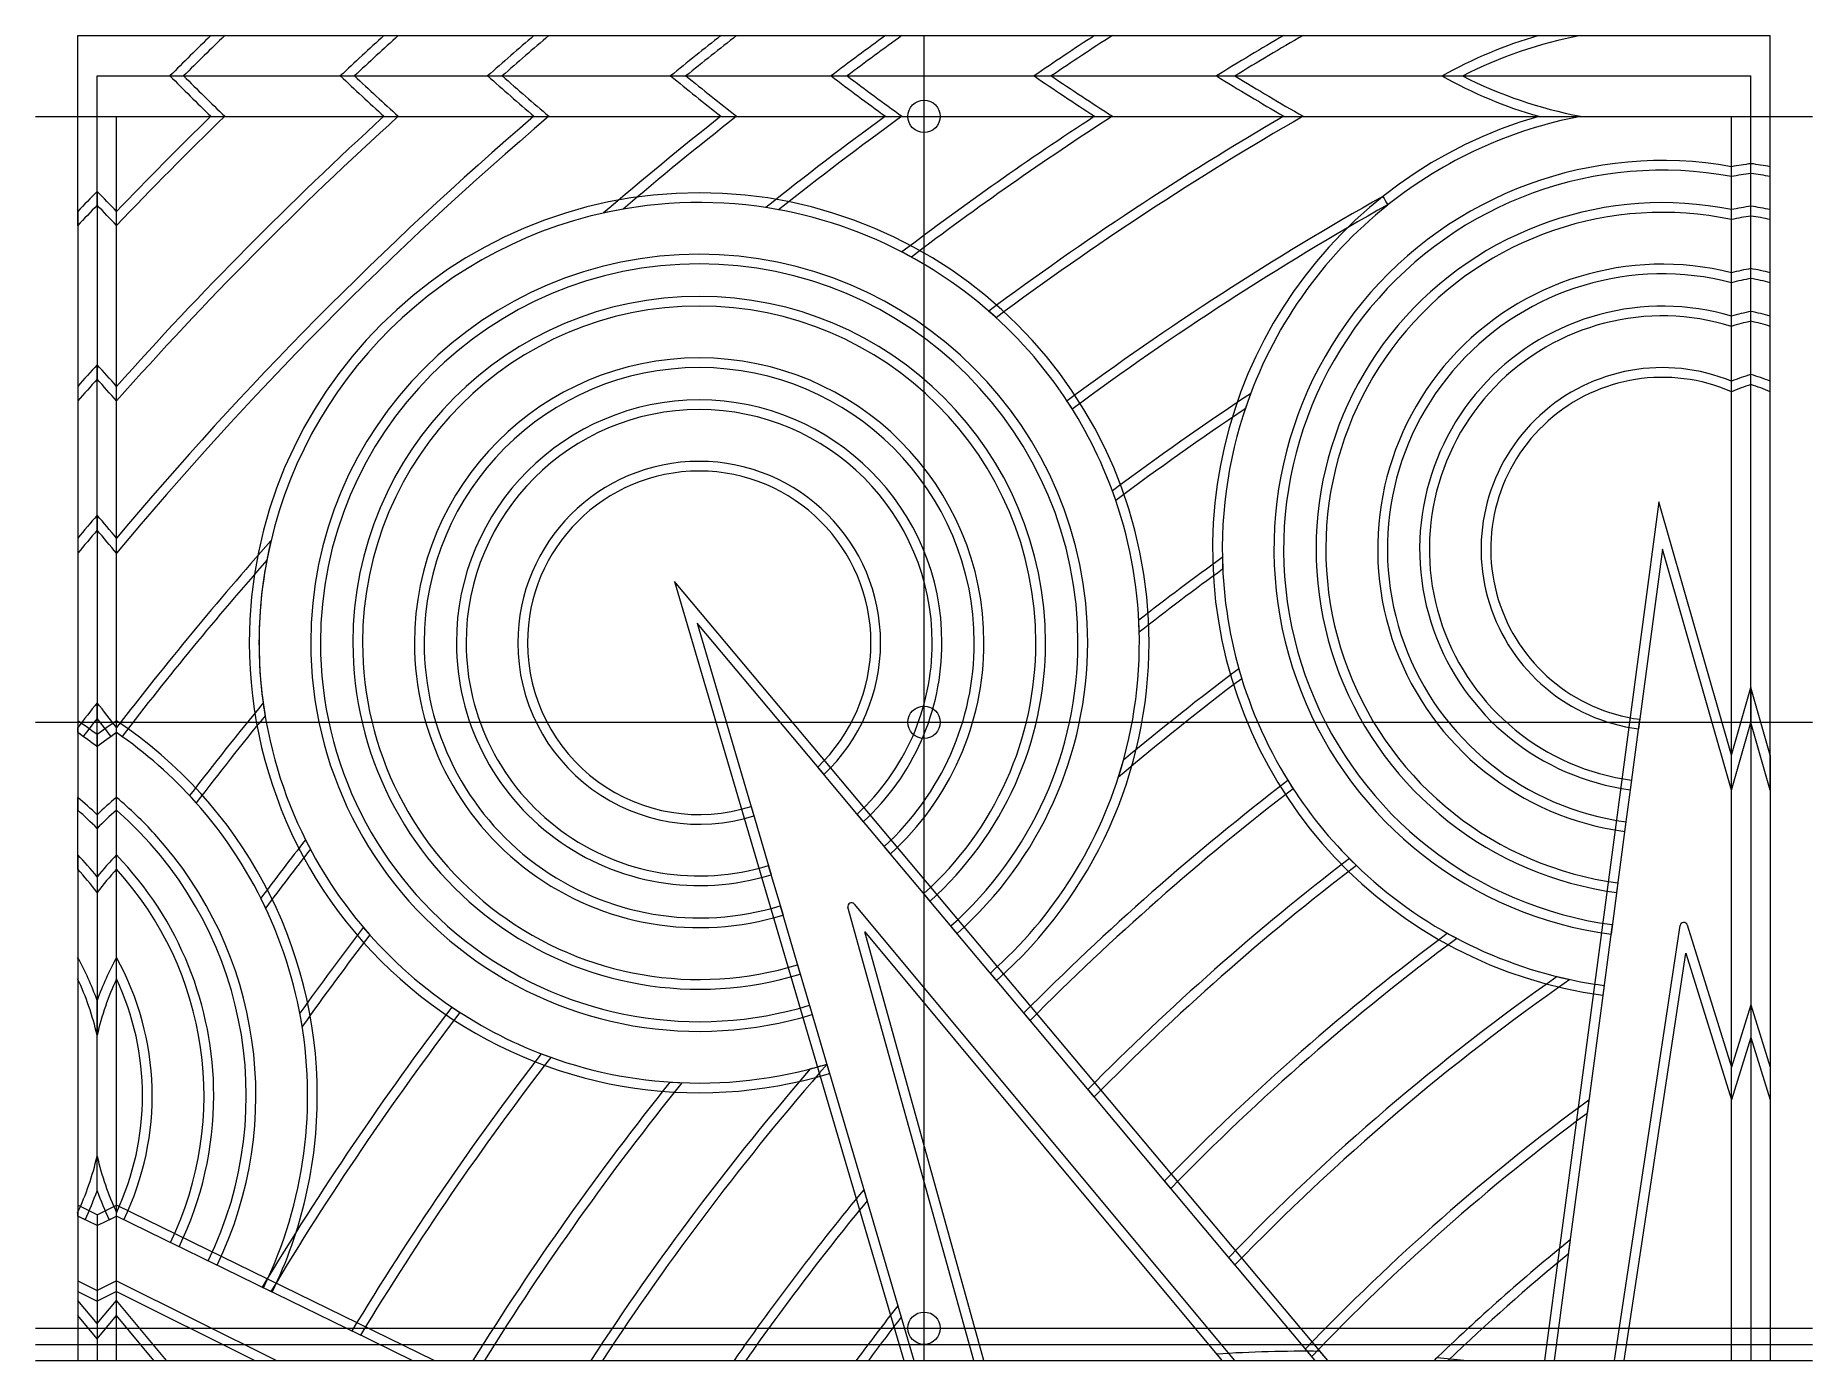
# Model space of a CAD drawing. Header units: millimetres. Extents: x 8999 to 10099, y -258 to 562.
import ezdxf

# ---------------------------------------------------------------- set-up
doc = ezdxf.new("R2010")
doc.units = ezdxf.units.MM
for name, color, linetype, lineweight, true_color in [('1', 7, 'Continuous', 0, 0xffffff), ('2', 2, 'Continuous', 0, 0xffff00), ('3 ... 1', 1, 'Continuous', 0, 0xff0000), ('4', 6, 'Continuous', 0, 0xff00ff), ('5', 9, 'Continuous', 0, 0xc0c0c0), ('6', 18, 'Continuous', 0, 0x000000), ('7', 4, 'Continuous', 0, 0x00ffff)]:
    doc.layers.add(name, color=color, linetype=linetype, lineweight=lineweight, true_color=true_color)
doc.layers.add('3 ... 2', color=1, linetype='Continuous', true_color=0xff0000)

msp = doc.modelspace()

# ---------------------------------------------------------------- linework, layer by layer
at = {"layer": '1', "lineweight": 13}
for p, q in [((9107.5, 562.4), (9223.5, 562.4)), ((9307.5, 562.4), (9433, 562.4)), ((9525.1, 562.4), (9665.6, 562.4)), ((9771.7, 562.4), (9955.5, 562.4)), ((9107.5, 512.4), (9223.5, 512.4)), ((9307.5, 512.4), (9433, 512.4)), ((9525.1, 512.4), (9665.6, 512.4)), ((9771.7, 512.4), (9955.5, 512.4)), ((9037.1, 466), (9037.1, 349.7)), ((9025.1, 453.5), (9025.1, 336.3)), ((9049.1, 336.3), (9049.1, 453.5)), ((9037.1, 265.5), (9037.1, 139.8)), ((9025.1, 251.4), (9025.1, 131)), ((9049.1, 131), (9049.1, 251.4)), ((9614.6, -47.2), (9590.1, -17.8)), ((9970, -25.5), (9959.4, -104.7)), ((9488.8, -74.3), (9513.7, -158.8)), ((9701.8, -151.1), (9650.5, -89.9)), ((9949, -183), (9939, -257.6)), ((9789, -255.1), (9737.6, -193.8)), ((9144.7, -214.9), (9140.1, -212.7)), ((9532.8, -223.7), (9542.7, -257.6)), ((9232.1, -257.6), (9194.7, -239.3))]:
    msp.add_line(p, q, dxfattribs=at)
at = {"layer": '1'}
for p, q in [((9082.2, 537.4), (9196.4, 537.4)), ((9278.8, 537.4), (9401.6, 537.4)), ((9491.4, 537.4), (9627.8, 537.4)), ((9730, 537.4), (9882.3, 537.4))]:
    msp.add_line(p, q, dxfattribs=at)
at = {"layer": '1', "lineweight": 13}
for centre, radius, start, end in [((10760.3, -1134), 2368.5, 134.2541, 135.1141), ((10760.3, -1134), 2289, 132.1724, 133.0963), ((10760.3, -1134), 2233.5, 130.5759, 131.5522), ((10760.3, -1134), 2154, 128.0403, 129.1068), ((10760.3, -1134), 2098.5, 126.0594, 127.2034), ((10760.3, -1134), 2019, 122.8346, 124.1208), ((10760.3, -1134), 1963.5, 120.2325, 121.6513), ((10760.3, 2208.9), 2368.5, 224.8859, 225.7459), ((10760.3, 2208.9), 2289, 226.9037, 227.8276), ((10760.3, 2208.9), 2233.5, 228.4478, 229.4241), ((10760.3, 2208.9), 2154, 230.8932, 231.9597), ((10760.3, 2208.9), 2098.5, 232.7966, 233.9406), ((10760.3, 2208.9), 2019, 235.8792, 237.1654), ((10760.3, 2208.9), 1963.5, 238.3487, 239.7675), ((10760.3, -1184), 2289, 132.1724, 138.381), ((10760.3, -1184), 2368.5, 134.2541, 136.26), ((10760.3, -1184), 2233.5, 130.5759, 140.0098), ((10760.3, -1184), 2154, 128.0403, 130.456), ((10760.3, -1184), 2098.5, 126.0594, 128.6024), ((10760.3, -1184), 2019, 122.8346, 127.1451), ((10760.3, -1184), 1963.5, 120.2325, 126.6215), ((10736.3, -1184), 2368.5, 135.8417, 136.26), ((7337.9, -1184), 2368.5, 43.74, 44.1583), ((10760.3, -1184), 1884, 119.3678, 126.4585), ((10736.3, -1184), 2289, 137.9307, 138.381), ((7337.9, -1184), 2289, 41.619, 42.0693), ((10760.3, -1184), 1828.5, 123.5012, 126.7756), ((10736.3, -1184), 2233.5, 139.5331, 140.0098), ((7337.9, -1184), 2233.5, 39.9902, 40.4669), ((10760.3, -1184), 2154, 138.6982, 142.4529), ((10760.3, -1184), 1749, 125.9361, 128.0518), ((10760.3, -1184), 1693.5, 126.8855, 129.9671), ((10760.3, -1184), 2098.5, 140.5519, 142.5492), ((10736.3, -1184), 2154, 142.0791, 142.4529), ((7337.9, -1184), 2154, 37.5471, 37.9209), ((8870.9, -93.7), 272.5, 54.6761, 55.5475), ((9203.3, -93.7), 272.5, 124.4525, 125.3239), ((8894.9, -93.7), 272.5, 54.6761, 55.5475), ((8894.9, -93.7), 272.5, 25.2347, 42.9635), ((10760.3, -1184), 1614, 127.5119, 135.2207), ((10760.3, -1184), 2019, 142.0092, 143.3035), ((10760.3, -1184), 1558.5, 127.4648, 135.4081), ((10760.3, -1184), 1963.5, 142.5328, 144.4579), ((10760.3, -1184), 1479, 126.582, 135.701), ((10760.3, -1184), 1423.5, 125.1424, 135.925), ((8894.9, -93.7), 272.5, 334.1179, 10.7996), ((10760.3, -1184), 1884, 142.6958, 149.0428), ((10760.3, -1184), 1828.5, 142.3786, 148.8927), ((10760.3, -1184), 1749, 141.1025, 148.0149), ((10760.3, -1184), 1693.5, 139.1872, 146.8346), ((10760.3, -1184), 1344, 126.5755, 136.2783), ((10760.3, -1184), 1614, 140.567, 144.9701), ((10760.3, -1184), 1288.5, 129.0255, 134.0273), ((10760.3, -1184), 1558.5, 141.964, 143.5269)]:
    msp.add_arc(centre, radius, start, end, dxfattribs=at)
at = {"layer": '1'}
for centre, start, end in [((10006.1, 294.6), 100.7069, 117.0188), ((10006.1, 780.2), 242.9812, 259.2931), ((10006.1, 244.6), 100.7069, 128.5187), ((9409.8, 186.6), 99.9665, 169.1877), ((9409.8, 186.6), 61.1882, 81.3034), ((9409.8, 186.6), 32.0718, 48.8854), ((10006.1, 244.6), 159.3561, 182.6374), ((9409.8, 186.6), 1.4062, 20.1842), ((10006.1, 244.6), 195.7844, 212.9893), ((9409.8, 186.6), 187.8509, 207.9661), ((9409.8, 186.6), 311.4089, 344.5401), ((10006.1, 244.6), 224.6809, 242.171), ((9409.8, 186.6), 220.2689, 237.0824), ((10006.1, 244.6), 256.166, 262.3937), ((9409.8, 186.6), 248.97, 267.748), ((9409.8, 186.6), 284.6142, 286.8514)]:
    msp.add_arc(centre, 272.5, start, end, dxfattribs=at)
at = {"layer": '2', "lineweight": 13}
for p, q in [((9579.8, -257.6), (9501.8, 22.9)), ((9505.7, 24.9), (9741.2, -257.6)), ((9976.5, -257.6), (10017.1, 11.7)), ((10021.5, 12), (10048.8, -76.1)), ((10060.8, -37.4), (10048.8, -76.1)), ((10060.8, -37.4), (10060.8, -257.6)), ((10060.8, -37.4), (10072.8, -76.1)), ((10048.8, -257.6), (10048.8, -76.1)), ((10072.8, -76.1), (10072.8, -257.6)), ((9025.1, -208.2), (9025.1, -229.8)), ((9025.1, -208.2), (9037.1, -214.2)), ((9049.1, -208.2), (9037.1, -214.2)), ((9049.1, -229.8), (9049.1, -208.2)), ((9049.1, -208.2), (9148.2, -257.6)), ((9037.1, -214.2), (9037.1, -244.2)), ((9037.1, -244.2), (9025.1, -229.8)), ((9037.1, -244.2), (9049.1, -229.8)), ((9072.3, -257.6), (9049.1, -229.8))]:
    msp.add_line(p, q, dxfattribs=at)
for centre, start, end in [((9504, 23.5), 39.8144, 195.5417), ((10019.3, 11.3), 17.2594, 171.4185)]:
    msp.add_arc(centre, 2.25, start, end, dxfattribs=at)
at = {"layer": '3 ... 1'}
for p, q in [((9929.5, 562.4), (10072.8, 562.4)), ((10072.8, 475.2), (10072.8, 562.4)), ((9869.6, 537.4), (10060.8, 537.4)), ((10060.8, 477.1), (10060.8, 537.4)), ((9929.5, 512.4), (10048.8, 512.4)), ((10048.8, 475.2), (10048.8, 512.4)), ((10048.8, 409.5), (10048.8, 454.7)), ((10060.8, 412.2), (10060.8, 456.8)), ((10072.8, 409.5), (10072.8, 454.7)), ((10048.8, 342), (10048.8, 388.8)), ((10060.8, 346.4), (10060.8, 391.8)), ((10072.8, 342), (10072.8, 388.8)), ((9992, 139.2), (9986.2, 95.6)), ((9511.5, 75.8), (9483.2, 109.6)), ((9441.9, 85.2), (9454.3, 42.9)), ((9983.5, 75.8), (9977.7, 32.1)), ((9552.7, 26.7), (9524.4, 60.5)), ((9460, 23.8), (9472.4, -18.5)), ((9593.9, -22.4), (9565.6, 11.3)), ((9975, 12.2), (9969.2, -31.4)), ((9478.1, -37.8), (9490.5, -80))]:
    msp.add_line(p, q, dxfattribs=at)
at = {"layer": '3 ... 1', "lineweight": 13}
for p, q in [((9025.1, 138.3), (9025.1, 83)), ((9049.1, 83), (9049.1, 138.3)), ((9037.1, 129.8), (9037.1, 71.7)), ((9025.1, 55.3), (9025.1, -21.3)), ((9049.1, -21.3), (9049.1, 55.3)), ((9037.1, 41.8), (9037.1, -56.3)), ((9025.1, -168.2), (9025.1, -166.1)), ((9037.1, -174.1), (9025.1, -168.2)), ((9037.1, -174.1), (9049.1, -168.2)), ((9087.9, -187.2), (9049.1, -168.2)), ((9145.5, -215.3), (9105.9, -196))]:
    msp.add_line(p, q, dxfattribs=at)
at = {"layer": '3 ... 1'}
for centre, radius, start, end in [((10006.1, 294.6), 278.5, 105.9662, 119.347), ((10006.1, 780.2), 278.5, 240.653, 254.0338), ((10006.1, 244.6), 278.5, 105.9662, 262.3937), ((10006.1, 244.6), 234.5, 79.4921, 262.3937), ((10091.6, 244.6), 234.5, 97.5385, 100.5079), ((10030.1, 244.6), 234.5, 79.4921, 82.4615), ((9409.8, 186.6), 278.5, 0, 180), ((10006.1, 244.6), 214.4, 78.496, 262.3937), ((10091.6, 244.6), 214.4, 98.2486, 101.504), ((10030.1, 244.6), 214.4, 78.496, 81.7514), ((9409.8, 186.6), 234.5, 0, 180), ((10006.1, 244.6), 170.3, 75.4619, 262.3937), ((10091.6, 244.6), 170.3, 100.4034, 104.5381), ((10030.1, 244.6), 170.3, 75.4619, 79.5966), ((9409.8, 186.6), 214.4, 0, 180), ((10006.1, 244.6), 150.3, 73.476, 262.3937), ((10091.6, 244.6), 150.3, 101.8061, 106.524), ((10030.1, 244.6), 150.3, 73.476, 78.1939), ((9409.8, 186.6), 170.3, 0, 180), ((10006.1, 244.6), 106.3, 66.2908, 262.3937), ((10091.6, 244.6), 106.3, 106.8133, 113.7092), ((10030.1, 244.6), 106.3, 66.2908, 73.1867), ((9409.8, 186.6), 150.3, 0, 180), ((9409.8, 186.6), 106.3, 0, 180), ((9409.8, 186.6), 278.5, 180, 286.8415), ((9409.8, 186.6), 234.5, 180, 286.9257), ((9409.8, 186.6), 214.4, 180, 286.9755), ((9409.8, 186.6), 170.3, 180, 287.126), ((9409.8, 186.6), 150.3, 180, 287.2234), ((9409.8, 186.6), 106.3, 180, 287.5667), ((9409.8, 186.6), 106.3, 313.6502, 0), ((9409.8, 186.6), 150.3, 312.574, 0), ((9409.8, 186.6), 170.3, 312.2688, 0), ((9409.8, 186.6), 214.4, 311.7974, 0), ((9409.8, 186.6), 234.5, 311.6415, 0), ((9409.8, 186.6), 278.5, 311.378, 0)]:
    msp.add_arc(centre, radius, start, end, dxfattribs=at)
at = {"layer": '3 ... 1', "lineweight": 13}
for centre, radius, start, end in [((8870.9, -93.7), 278.5, 53.3719, 56.3901), ((9203.3, -93.7), 278.5, 123.6099, 126.6281), ((8894.9, -93.7), 278.5, 0, 56.3901), ((8870.9, -93.7), 234.5, 44.877, 48.8948), ((9203.2, -93.7), 234.5, 131.1052, 135.123), ((8894.9, -93.7), 234.5, 334.1396, 48.8948), ((8870.9, -93.7), 214.4, 39.1898, 44.0207), ((9203.3, -93.7), 214.4, 135.9793, 140.8102), ((8894.9, -93.7), 214.4, 0, 44.0207), ((8870.9, -93.7), 170.3, 12.6987, 25.1641), ((9203.3, -93.7), 170.3, 154.8359, 167.3013), ((8894.9, -93.7), 170.3, 334.8359, 25.1641), ((8894.9, -93.7), 214.4, 334.1564, 0), ((8894.9, -93.7), 278.5, 334.1148, 0), ((8870.9, -93.7), 170.3, 334.8359, 347.3013), ((9203.3, -93.7), 170.3, 192.6987, 205.1641)]:
    msp.add_arc(centre, radius, start, end, dxfattribs=at)
at = {"layer": '3 ... 2', "lineweight": 13}
for p, q in [((10003.9, 273.9), (9933, -257.6)), ((10048.8, 117.1), (10003.9, 273.9)), ((9394.6, 224.6), (9536.5, -257.6)), ((9798.9, -257.6), (9394.6, 224.6)), ((10048.8, 117.1), (10060.8, 159)), ((10060.8, 159), (10060.8, -57.7)), ((10072.8, 117.1), (10060.8, 159)), ((10048.8, -96.3), (10048.8, 117.1)), ((10072.8, 117.1), (10072.8, -96.3)), ((9586, -257.6), (9512.3, 7.7)), ((9512.3, 7.7), (9733.4, -257.6)), ((9982.5, -257.6), (10020.6, -5.4)), ((10020.6, -5.4), (10048.8, -96.3)), ((10060.8, -57.7), (10048.8, -96.3)), ((10060.8, -57.7), (10072.8, -96.3)), ((9025.1, -161.5), (9025.1, -214.9)), ((9037.1, -167.4), (9025.1, -161.5)), ((9037.1, -167.4), (9049.1, -161.5)), ((9049.1, -214.9), (9049.1, -161.5)), ((9245.8, -257.6), (9049.1, -161.5)), ((9037.1, -167.4), (9037.1, -220.9)), ((9025.1, -214.9), (9037.1, -220.9)), ((9049.1, -214.9), (9037.1, -220.9)), ((9049.1, -214.9), (9134.7, -257.6)), ((9025.1, -220.5), (9025.1, -257.6)), ((9037.1, -234.8), (9025.1, -220.5)), ((9037.1, -234.8), (9049.1, -220.5)), ((9049.1, -257.6), (9049.1, -220.5)), ((9080.1, -257.6), (9049.1, -220.5)), ((9037.1, -234.8), (9037.1, -257.6))]:
    msp.add_line(p, q, dxfattribs=at)
at = {"layer": '4', "lineweight": 13}
for p, q in [((9798.9, -257.6), (9794.1, -251.9)), ((9730.1, -253.5), (9733.4, -257.6))]:
    msp.add_line(p, q, dxfattribs=at)
msp.add_arc((9784.4, -1098.6), 846.7, 89.3448, 93.6808, dxfattribs=at)
at = {"layer": '5'}
for p, q in [((9549, -257.6), (9549, 562.4)), ((8999, 512.4), (10099, 512.4)), ((8999, 137.4), (10099, 137.4)), ((8999, -237.6), (10099, -237.6)), ((8999, -247.6), (10099, -247.6)), ((8999, -257.6), (10099, -257.6))]:
    msp.add_line(p, q, dxfattribs=at)
for centre in [(9549, 512.4), (9549, 137.4), (9549, -237.6)]:
    msp.add_circle(centre, 10, dxfattribs=at)
at = {"layer": '6', "lineweight": 13}
for p, q in [((9025.1, 444.8), (9025.1, 562.4)), ((9214.6, 562.4), (9316.7, 562.4)), ((9423.3, 562.4), (9535.3, 562.4)), ((9654.5, 562.4), (9783.6, 562.4)), ((9037.1, 457.4), (9037.1, 537.4)), ((9049.1, 444.8), (9049.1, 512.4)), ((9049.1, 512.4), (9116.1, 512.4)), ((9214.6, 512.4), (9316.7, 512.4)), ((9423.3, 512.4), (9535.3, 512.4)), ((9654.5, 512.4), (9783.6, 512.4)), ((9037.1, 256.3), (9037.1, 358.6)), ((9025.1, 345.3), (9025.1, 242)), ((9049.1, 242), (9049.1, 345.3)), ((9408.5, 198.7), (9443.6, 79.4)), ((9487.1, 105), (9408.5, 198.7)), ((9037.1, 122.3), (9037.1, 149.5)), ((9025.1, 131), (9025.1, 134.1)), ((9049.1, 131), (9049.1, 134.1)), ((9025.1, 46.5), (9025.1, 90.9)), ((9049.1, 46.5), (9049.1, 90.9)), ((9037.1, 80.1), (9037.1, 32.1)), ((9528.2, 55.9), (9507.7, 80.4)), ((9452.6, 48.7), (9461.7, 18)), ((9569.5, 6.7), (9548.9, 31.3)), ((9025.1, -8.1), (9025.1, -168.2)), ((9049.1, -168.2), (9049.1, -8.1)), ((9470.7, -12.8), (9479.8, -43.5)), ((9037.1, -152.7), (9037.1, -34.7)), ((9654.3, -94.5), (9610.8, -42.5)), ((9960.5, -96.4), (9947.8, -191.7)), ((9511.7, -151.9), (9534.9, -230.8)), ((9741.5, -198.5), (9697.9, -146.5)), ((9029.7, -170.5), (9025.1, -168.2)), ((9044.5, -170.5), (9049.1, -168.2)), ((9053.7, -170.5), (9049.1, -168.2)), ((9111.3, -198.6), (9082.5, -184.5)), ((9200.1, -242), (9139.3, -212.2)), ((9791.1, -257.6), (9785.1, -250.5))]:
    msp.add_line(p, q, dxfattribs=at)
at = {"layer": '6'}
for p, q in [((9025.1, 562.4), (9116.1, 562.4)), ((9037.1, 537.4), (9090.7, 537.4)), ((9187.6, 537.4), (9287.9, 537.4)), ((9392.1, 537.4), (9501.4, 537.4)), ((9617.1, 537.4), (9741.4, 537.4)), ((10048.8, 448.6), (10048.8, 481.3)), ((10060.8, 450.8), (10060.8, 483.1)), ((10072.8, 448.6), (10072.8, 481.3)), ((10060.8, 385.7), (10060.8, 418.3)), ((10048.8, 382.5), (10048.8, 415.7)), ((10072.8, 382.5), (10072.8, 415.7)), ((10060.8, 137.2), (10060.8, 352.7)), ((10048.8, 95.3), (10048.8, 348.5)), ((10072.8, 95.3), (10072.8, 348.5)), ((10006.1, 244.6), (9991.2, 133.3)), ((10048.8, 95.3), (10006.1, 244.6)), ((10048.8, 95.3), (10060.8, 137.2)), ((10072.8, 95.3), (10060.8, 137.2)), ((9987, 101.6), (9982.7, 69.8)), ((9978.5, 38.1), (9974.3, 6.3))]:
    msp.add_line(p, q, dxfattribs=at)
at = {"layer": '6', "lineweight": 13}
for centre, radius, start, end in [((10760.3, -1134), 2362.5, 134.1045, 134.969), ((10760.3, -1134), 2295, 132.3375, 133.2561), ((10760.3, -1134), 2227.5, 130.3954, 131.3778), ((10760.3, -1134), 2160, 128.2432, 129.3022), ((10760.3, -1134), 2092.5, 125.8331, 126.9864), ((10760.3, -1134), 2025, 123.0968, 124.3705), ((10760.3, -1134), 1957.5, 119.9298, 121.3653), ((10760.3, 2208.9), 2362.5, 225.031, 225.8955), ((10760.3, 2208.9), 2295, 226.7439, 227.6625), ((10760.3, 2208.9), 2227.5, 228.6222, 229.6046), ((10760.3, 2208.9), 2160, 230.6978, 231.7568), ((10760.3, 2208.9), 2092.5, 233.0136, 234.1669), ((10760.3, 2208.9), 2025, 235.6295, 236.9032), ((10760.3, 2208.9), 1957.5, 238.6347, 240.0702), ((10760.3, -1184), 2362.5, 134.1045, 136.4123), ((10760.3, -1184), 2295, 132.3375, 138.2126), ((10760.3, -1184), 2227.5, 130.3954, 140.1941), ((10760.3, -1184), 2160, 128.2432, 130.7395), ((10760.3, -1184), 2092.5, 125.8331, 128.455), ((10760.3, -1184), 2025, 123.0968, 127.2233), ((10760.3, -1184), 1957.5, 119.9298, 126.5854), ((10760.3, -1184), 1890, 119.3823, 126.4465), ((11479.9, 1390.2), 1890, 209.3823, 209.5665), ((10736.3, -1184), 2362.5, 135.9918, 136.4123), ((7337.9, -1184), 2362.5, 43.5877, 44.0082), ((10736.3, -1184), 2295, 137.765, 138.2126), ((7337.9, -1184), 2295, 41.7874, 42.235), ((10760.3, -1184), 1822.5, 123.7531, 126.8342), ((10736.3, -1184), 2227.5, 139.7144, 140.1941), ((7337.9, -1184), 2227.5, 39.8059, 40.2856), ((10760.3, -1184), 2160, 138.4147, 142.3939), ((10760.3, -1184), 1755, 125.8038, 127.9103), ((10760.3, -1184), 1687.5, 126.9614, 130.277), ((10736.3, -1184), 2160, 141.8753, 142.3939), ((7337.9, -1184), 2160, 37.6061, 38.1247), ((10760.3, -1184), 2092.5, 140.6992, 142.5788), ((8870.9, -93.7), 272.5, 52.4283, 55.5475), ((9203.3, -93.7), 272.5, 124.4525, 127.5717), ((8894.9, -93.7), 272.5, 41.6817, 55.5475), ((10760.3, -1184), 1620, 127.4928, 135.2013), ((8870.9, -93.7), 240.5, 46.2952, 50.1306), ((9203.2, -93.7), 240.5, 129.8694, 133.7048), ((8894.9, -93.7), 240.5, 42.2928, 50.1306), ((8894.9, -93.7), 240.5, 334.1355, 42.2928), ((10760.3, -1184), 2025, 141.931, 143.2157), ((8870.9, -93.7), 208.4, 37.1202, 42.2864), ((9203.3, -93.7), 208.4, 137.7136, 142.8798), ((8894.9, -93.7), 208.4, 334.1616, 42.2864), ((10760.3, -1184), 1552.5, 127.4343, 135.4291), ((8894.9, -93.7), 272.5, 9.027, 26.6545), ((10760.3, -1184), 1957.5, 142.5689, 144.631), ((10760.3, -1184), 1485, 126.6893, 135.6778), ((8870.9, -93.7), 176.3, 19.5504, 29.0379), ((9203.3, -93.7), 176.3, 150.9621, 160.4496), ((8894.9, -93.7), 176.3, 334.1953, 29.0379), ((10760.3, -1184), 1417.5, 124.9246, 135.9503), ((10760.3, -1184), 1890, 142.7077, 149.0585), ((10760.3, -1184), 1822.5, 142.3201, 148.8759), ((10760.3, -1184), 1687.5, 138.8772, 146.7014), ((10760.3, -1184), 1755, 141.244, 148.1372), ((10760.3, -1184), 1350, 126.3286, 136.2502), ((8870.9, -93.7), 176.3, 334.1953, 340.4496), ((9203.3, -93.7), 176.3, 199.5504, 205.8047), ((10760.3, -1184), 1620, 140.4231, 145.1187), ((10760.3, -1184), 1282.5, 129.3101, 133.7493), ((10760.3, -1184), 1552.5, 142.1225, 143.363)]:
    msp.add_arc(centre, radius, start, end, dxfattribs=at)
at = {"layer": '6'}
for centre, radius, start, end in [((10006.1, 244.6), 240.5, 79.7571, 262.3937), ((10091.6, 244.6), 240.5, 97.3493, 100.2429), ((10030.1, 244.6), 240.5, 79.7571, 82.6507), ((9409.8, 186.6), 272.5, 79.6079, 102.5408), ((10006.1, 244.6), 272.5, 128.618, 161.4629), ((10006.1, 244.6), 208.4, 78.1601, 262.3937), ((10091.6, 244.6), 208.4, 98.4878, 101.8399), ((10030.1, 244.6), 208.4, 78.1601, 81.5122), ((9409.8, 186.6), 240.5, 0, 180), ((9409.8, 186.6), 272.5, 47.5975, 62.5767), ((10006.1, 244.6), 176.3, 75.9669, 262.3937), ((10091.6, 244.6), 176.3, 100.0457, 104.0331), ((10030.1, 244.6), 176.3, 75.9669, 79.9543), ((9409.8, 186.6), 208.4, 0, 180), ((10006.1, 244.6), 144.3, 72.7681, 262.3937), ((10091.6, 244.6), 144.3, 102.3044, 107.2319), ((10030.1, 244.6), 144.3, 72.7681, 77.6956), ((9409.8, 186.6), 176.3, 0, 180), ((10006.1, 244.6), 112.3, 67.6279, 262.3937), ((10091.6, 244.6), 112.3, 105.8908, 112.3721), ((10030.1, 244.6), 112.3, 67.6279, 74.1092), ((9409.8, 186.6), 144.3, 0, 180), ((9409.8, 186.6), 272.5, 18.8631, 33.336), ((9409.8, 186.6), 112.3, 0, 180), ((9409.8, 186.6), 272.5, 166.6135, 189.5464), ((9409.8, 186.6), 272.5, 166.6135, 180), ((10006.1, 244.6), 272.5, 181.1159, 197.1308), ((9409.8, 186.6), 272.5, 342.2404, 2.9615), ((9409.8, 186.6), 272.5, 180, 189.5464), ((9409.8, 186.6), 240.5, 180, 286.9124), ((9409.8, 186.6), 208.4, 180, 286.9922), ((9409.8, 186.6), 176.3, 180, 287.1011), ((9409.8, 186.6), 144.3, 180, 287.2579), ((9409.8, 186.6), 112.3, 180, 287.5041), ((9409.8, 186.6), 112.3, 313.4537, 0), ((9409.8, 186.6), 144.3, 312.6821, 0), ((9409.8, 186.6), 176.3, 312.1907, 0), ((9409.8, 186.6), 208.4, 311.8499, 0), ((9409.8, 186.6), 240.5, 311.6, 0), ((10006.1, 244.6), 272.5, 211.7228, 225.9543), ((9409.8, 186.6), 272.5, 206.5776, 221.5568), ((9409.8, 186.6), 272.5, 206.5776, 221.5568), ((10006.1, 244.6), 272.5, 240.781, 257.8629), ((9409.8, 186.6), 272.5, 235.8183, 250.2911), ((9409.8, 186.6), 272.5, 266.1928, 286.9138)]:
    msp.add_arc(centre, radius, start, end, dxfattribs=at)
at = {"layer": '7', "lineweight": 13}
for centre, radius, start, end in [((10760.3, -1184), 1288.5, 133.9139, 134.0273), ((9784.4, -1098.6), 846.7, 83.3063, 84.4281)]:
    msp.add_arc(centre, radius, start, end, dxfattribs=at)

doc.saveas('drawing.dxf')
